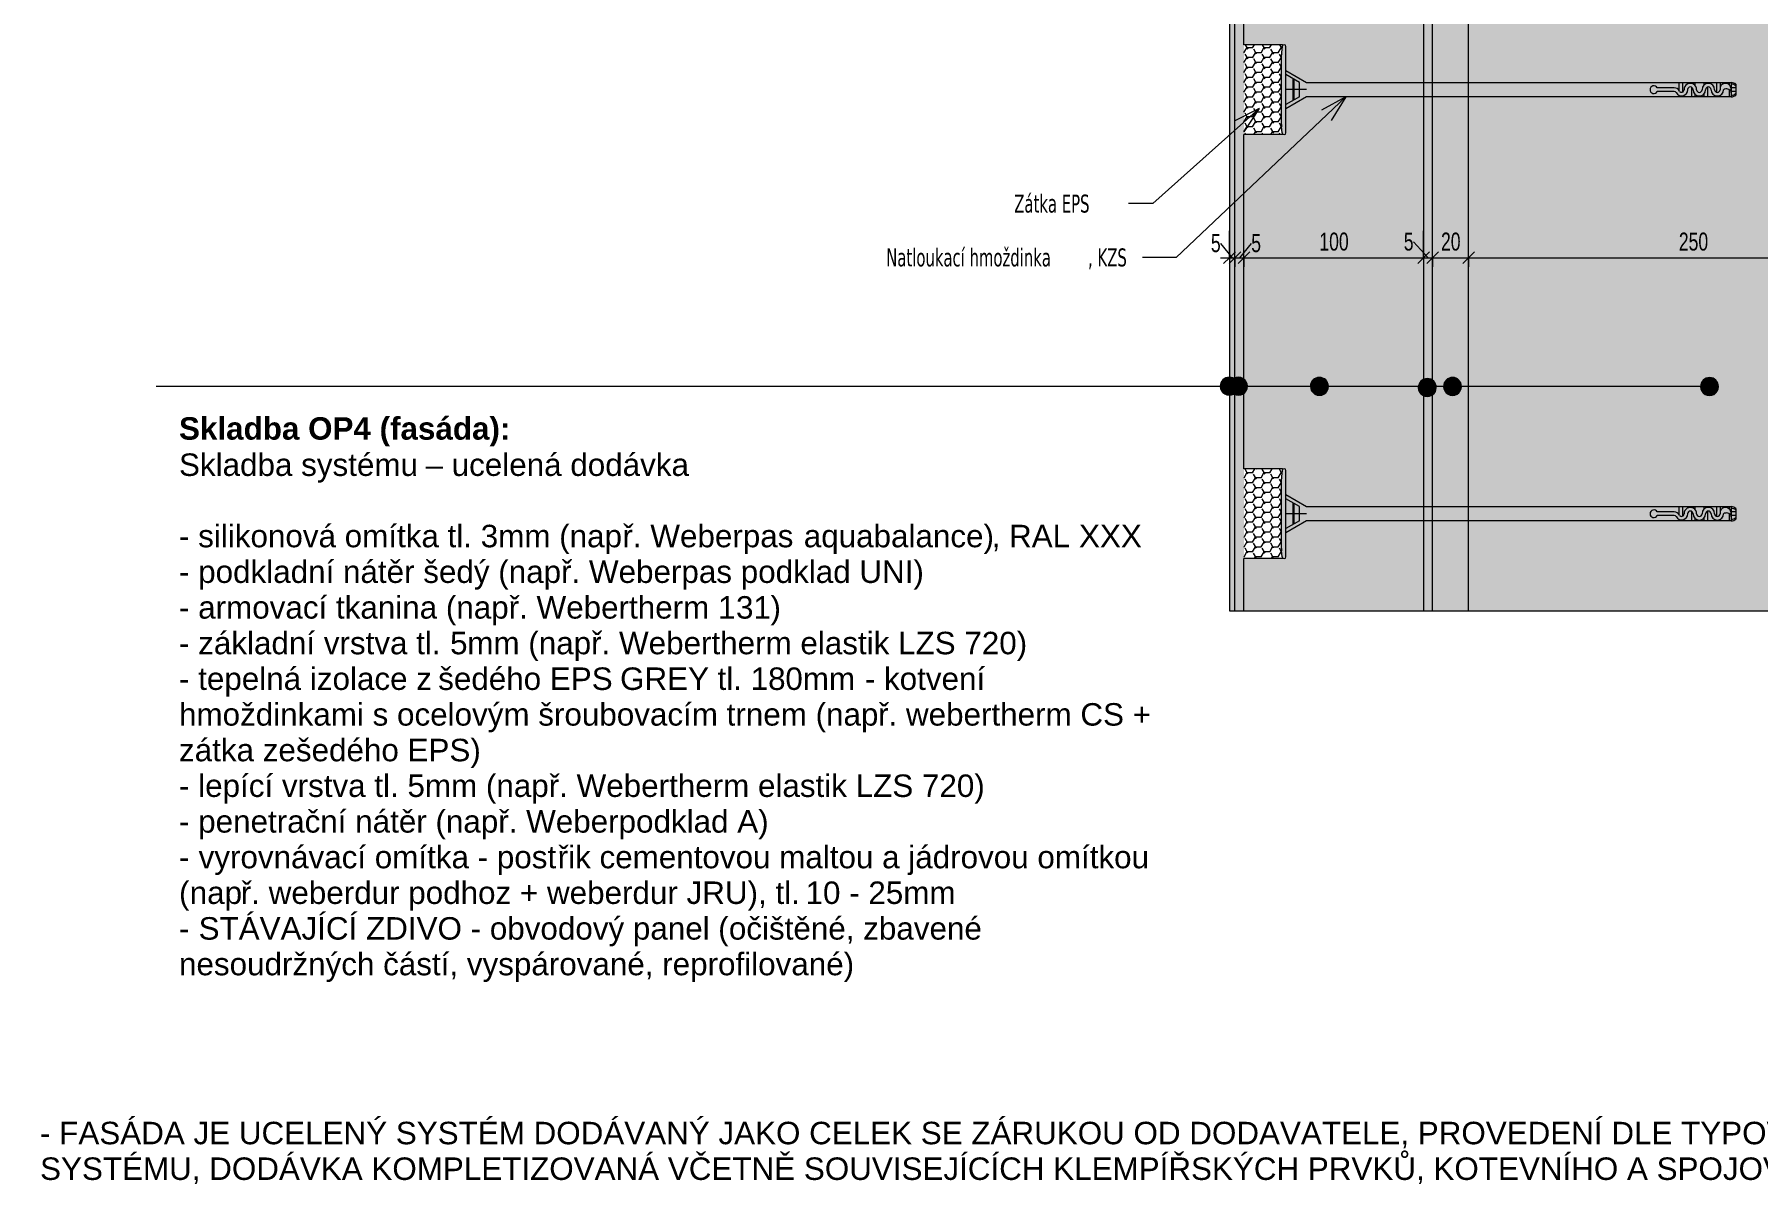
# Model space of a CAD drawing. Header units: millimetres. Extents: x 3755 to 11066, y 2401 to 4339.
# Drawn here: x 3755 to 4714, y 2518 to 3159 of the extents above; entities that cross this region are included whole.
import ezdxf

# ---------------------------------------------------------------- set-up
doc = ezdxf.new("R2010")
doc.units = ezdxf.units.MM
for name, color, linetype, lineweight in [('A-ANNO-DIMS', 211, 'Continuous', 9), ('A-ANNO-DIMS-5', 211, 'Continuous', 9), ('A-DETL', 90, 'Continuous', 18), ('A-DETL-GENF', 92, 'Continuous', 18), ('A-DETL-THIN', 151, 'Continuous', 18), ('G-ANNO-TEXT', 231, 'Continuous', 9)]:
    doc.layers.add(name, color=color, linetype=linetype, lineweight=lineweight)
doc.styles.add('Arial', font='arial.ttf', dxfattribs={"width": 0.7, "height": 10})
doc.styles.add('Arial_1', font='arial.ttf', dxfattribs={"height": 12.5})
doc.styles.add('Arial_B', font='arialbd.ttf', dxfattribs={"height": 12.5})
doc.styles.add('Tahoma', font='tahoma.ttf', dxfattribs={"width": 0.7, "height": 10})
doc.styles.add('Tahoma_B', font='tahomabd.ttf', dxfattribs={"width": 0.7, "height": 10})
doc.dimstyles.new('Vnitřní_-_průhledné', dxfattribs={"dimscale": 304.8, "dimtxt": 10.202594, "dimasz": 0.021325, "dimexe": 0.016404, "dimexo": 0.0625, "dimgap": 0.003281, "dimtad": 1, "dimdec": 0, "dimrnd": 5, "dimzin": 0, "dimdsep": 46, "dimtxsty": 'Arial', "dimblk1": 'OBLIQUE', "dimblk2": 'OBLIQUE', "dimsah": 1, "dimcen": 0.09, "dimdle": 0.016404, "dimazin": 0, "dimtfac": 1, "dimtdec": 4, "dimtix": 1, "dimtmove": 1, "dimatfit": 3, "dimfxl": 0.049213, "dimfxlon": 1, "dimtvp": 1, "dimtolj": 1, "dimtzin": 0, "dimarcsym": 2})
doc.dimstyles.new('Vnitřní_-_průhledné_1', dxfattribs={"dimscale": 304.8, "dimtxt": 10.202594, "dimasz": 0.021325, "dimexe": 0.016404, "dimexo": 0.0625, "dimgap": 0.003281, "dimtad": 1, "dimdec": 0, "dimrnd": 5, "dimzin": 0, "dimdsep": 46, "dimtxsty": 'Arial', "dimblk1": 'OBLIQUE', "dimblk2": 'OBLIQUE', "dimsah": 1, "dimcen": 0.09, "dimdle": 0.016404, "dimazin": 0, "dimtfac": 1, "dimtdec": 4, "dimtix": 1, "dimtmove": 0, "dimatfit": 3, "dimfxl": 0.049213, "dimfxlon": 1, "dimtvp": 1, "dimtolj": 1, "dimtzin": 0, "dimarcsym": 2})
pattern_1 = [(0, (0, 0), (5, 5), [0.5, -4.5]), (0, (2.5, 2.5), (5, 5), [0.5, -4.5])]
pattern_2 = [(0, (0, 0), (4.763, 2.75), [3.175, -6.35]), (120, (0, 0), (-4.7630699, 2.749879), [3.175, -6.35]), (60, (0, 0), (-0.0005699, 5.499013), [0, -6.35, 3.175, 0])]

# ---------------------------------------------------------------- blocks, each defined once
blk = doc.blocks.new('DIMBLOCK1-Okno _ Ostění _ Rozčiřovací')
at = {"layer": 'A-ANNO-DIMS-5'}
for p, q in [((4419.96, 3034.53), (4419.96, 3049.53)), ((4422.96, 3034.53), (4422.96, 3049.53)), ((4414.94, 3042.49), (4421.46, 3034.53)), ((4414.94, 3042.49), (4414.94, 3042.49)), ((4414.96, 3034.53), (4422.96, 3034.53)), ((4419.96, 3034.53), (4419.96, 3029.53)), ((4422.96, 3034.53), (4422.96, 3029.53))]:
    blk.add_line(p, q, dxfattribs=at)
at = {"layer": 'A-ANNO-DIMS-5', "lineweight": 18}
for p, q in [((4419.96, 3034.53), (4416.71, 3031.28)), ((4422.96, 3034.53), (4419.71, 3031.28)), ((4419.96, 3034.53), (4423.21, 3037.78)), ((4422.96, 3034.53), (4426.21, 3037.78))]:
    blk.add_line(p, q, dxfattribs=at)
at = {"layer": 'A-ANNO-DIMS-5', "color": 0, "insert": (4409.61, 3047.63), "char_height": 10, "width": 6.4041, "attachment_point": 1, "line_spacing_factor": 0.941778, "style": 'Arial'}
blk.add_mtext('\\fArial|b0|i0|c238|p34|;\\W.7;5', dxfattribs=at)
blk = doc.blocks.new('_Oblique')
at = {"color": 0, "linetype": 'ByBlock', "lineweight": -2}
blk.add_line((-0.5, -0.5), (0.5, 0.5), dxfattribs=at)
blk = doc.blocks.new('DIMBLOCK2-Okno _ Ostění _ Rozčiřovací')
at = {"layer": 'A-ANNO-DIMS-5'}
for p, q in [((4422.96, 3034.53), (4422.96, 3049.53)), ((4427.96, 3034.53), (4427.96, 3049.53)), ((4432.05, 3042.49), (4425.46, 3034.53)), ((4432.05, 3042.49), (4432.05, 3042.49)), ((4422.96, 3034.53), (4427.96, 3034.53)), ((4422.96, 3034.53), (4422.96, 3029.53)), ((4427.96, 3034.53), (4427.96, 3029.53))]:
    blk.add_line(p, q, dxfattribs=at)
at = {"layer": 'A-ANNO-DIMS-5', "lineweight": 18}
for p, q in [((4422.96, 3034.53), (4419.71, 3031.28)), ((4422.96, 3034.53), (4426.21, 3037.78)), ((4427.96, 3034.53), (4424.71, 3031.28)), ((4427.96, 3034.53), (4431.21, 3037.78))]:
    blk.add_line(p, q, dxfattribs=at)
at = {"layer": 'A-ANNO-DIMS-5', "color": 0, "insert": (4432.05, 3047.63), "char_height": 10, "width": 6.4041, "attachment_point": 1, "line_spacing_factor": 0.941778, "style": 'Arial'}
blk.add_mtext('\\fArial|b0|i0|c238|p34|;\\W.7;5', dxfattribs=at)
blk = doc.blocks.new('DIMBLOCK3-Okno _ Ostění _ Rozčiřovací')
at = {"layer": 'A-ANNO-DIMS-5'}
for p, q in [((4427.96, 3034.53), (4427.96, 3049.53)), ((4527.96, 3034.53), (4527.96, 3049.53)), ((4427.96, 3034.53), (4527.96, 3034.53)), ((4427.96, 3034.53), (4427.96, 3029.53)), ((4527.96, 3034.53), (4527.96, 3029.53))]:
    blk.add_line(p, q, dxfattribs=at)
at = {"layer": 'A-ANNO-DIMS-5', "lineweight": 18}
for p, q in [((4427.96, 3034.53), (4424.71, 3031.28)), ((4427.96, 3034.53), (4431.21, 3037.78)), ((4527.96, 3034.53), (4524.71, 3031.28)), ((4527.96, 3034.53), (4531.21, 3037.78))]:
    blk.add_line(p, q, dxfattribs=at)
at = {"layer": 'A-ANNO-DIMS-5', "color": 0, "insert": (4469.95, 3048.51), "char_height": 10, "width": 19.2123, "attachment_point": 1, "line_spacing_factor": 0.941778, "style": 'Arial'}
blk.add_mtext('100', dxfattribs=at)
blk = doc.blocks.new('DIMBLOCK4-Okno _ Ostění _ Rozčiřovací')
at = {"layer": 'A-ANNO-DIMS-5'}
for p, q in [((4527.96, 3034.53), (4527.96, 3049.53)), ((4532.96, 3034.53), (4532.96, 3049.53)), ((4522.26, 3043.37), (4530.46, 3034.53)), ((4522.26, 3043.37), (4522.26, 3043.37)), ((4527.96, 3034.53), (4532.96, 3034.53)), ((4527.96, 3034.53), (4527.96, 3029.53)), ((4532.96, 3034.53), (4532.96, 3029.53))]:
    blk.add_line(p, q, dxfattribs=at)
at = {"layer": 'A-ANNO-DIMS-5', "lineweight": 18}
for p, q in [((4527.96, 3034.53), (4524.71, 3031.28)), ((4527.96, 3034.53), (4531.21, 3037.78)), ((4532.96, 3034.53), (4529.71, 3031.28)), ((4532.96, 3034.53), (4536.21, 3037.78))]:
    blk.add_line(p, q, dxfattribs=at)
at = {"layer": 'A-ANNO-DIMS-5', "color": 0, "insert": (4516.93, 3048.51), "char_height": 10, "width": 6.4041, "attachment_point": 1, "line_spacing_factor": 0.941778, "style": 'Arial'}
blk.add_mtext('\\fArial|b0|i0|c238|p34|;\\W.7;5', dxfattribs=at)
blk = doc.blocks.new('DIMBLOCK5-Okno _ Ostění _ Rozčiřovací')
at = {"layer": 'A-ANNO-DIMS-5'}
for p, q in [((4532.96, 3034.53), (4532.96, 3049.53)), ((4552.96, 3034.53), (4552.96, 3049.53)), ((4532.96, 3034.53), (4552.96, 3034.53)), ((4532.96, 3034.53), (4532.96, 3029.53)), ((4552.96, 3034.53), (4552.96, 3029.53))]:
    blk.add_line(p, q, dxfattribs=at)
at = {"layer": 'A-ANNO-DIMS-5', "lineweight": 18}
for p, q in [((4532.96, 3034.53), (4529.71, 3031.28)), ((4532.96, 3034.53), (4536.21, 3037.78)), ((4552.96, 3034.53), (4549.71, 3031.28)), ((4552.96, 3034.53), (4556.21, 3037.78))]:
    blk.add_line(p, q, dxfattribs=at)
at = {"layer": 'A-ANNO-DIMS-5', "color": 0, "insert": (4537.62, 3048.51), "char_height": 10, "width": 12.8082, "attachment_point": 1, "line_spacing_factor": 0.941778, "style": 'Arial'}
blk.add_mtext('20', dxfattribs=at)
blk = doc.blocks.new('DIMBLOCK6-Okno _ Ostění _ Rozčiřovací')
at = {"layer": 'A-ANNO-DIMS-5'}
for p, q in [((4552.96, 3034.53), (4552.96, 3049.53)), ((4802.96, 3034.53), (4802.96, 3049.53)), ((4552.96, 3034.53), (4807.96, 3034.53)), ((4552.96, 3034.53), (4552.96, 3029.53)), ((4802.96, 3034.53), (4802.96, 3029.53))]:
    blk.add_line(p, q, dxfattribs=at)
at = {"layer": 'A-ANNO-DIMS-5', "lineweight": 18}
for p, q in [((4552.96, 3034.53), (4549.71, 3031.28)), ((4552.96, 3034.53), (4556.21, 3037.78)), ((4802.96, 3034.53), (4799.71, 3031.28)), ((4802.96, 3034.53), (4806.21, 3037.78))]:
    blk.add_line(p, q, dxfattribs=at)
at = {"layer": 'A-ANNO-DIMS-5', "color": 0, "insert": (4669.95, 3048.51), "char_height": 10, "width": 19.2123, "attachment_point": 1, "line_spacing_factor": 0.941778, "style": 'Arial'}
blk.add_mtext('250', dxfattribs=at)

msp = doc.modelspace()

# ---------------------------------------------------------------- hatches: boundary and pattern name
at = {"layer": 'A-DETL-GENF'}
h = msp.add_hatch(dxfattribs=at)
h.set_pattern_fill('FP_1', style=0, pattern_type=2)
h.set_pattern_definition([(45, (0, 0), (-8.838835, 8.838835), []), (45, (3.75, 0), (-8.838835, 8.838835), []), (45, (10.7, 0), (-8.838835, 8.838835), [5, -2.5, 0.5, -2.5])])
h.paths.add_polyline_path([(4802.96, 2838.11), (4802.96, 3651.31), (4552.96, 3651.31), (4552.96, 2838.11), (4688.31, 2838.11)])
h.paths.add_polyline_path([(4687.02, 2957.82), (4685.72, 2957.99), (4684.52, 2958.49), (4683.48, 2959.29), (4682.69, 2960.32), (4682.19, 2961.53), (4682.02, 2962.82), (4682.19, 2964.12), (4682.69, 2965.32), (4683.49, 2966.36), (4684.52, 2967.15), (4685.73, 2967.65), (4687.02, 2967.82), (4688.32, 2967.65), (4689.52, 2967.15), (4690.56, 2966.35), (4691.35, 2965.32), (4691.85, 2964.11), (4692.02, 2962.82), (4691.85, 2961.52), (4691.35, 2960.32), (4690.55, 2959.28), (4689.52, 2958.49), (4688.31, 2957.99)])
h = msp.add_hatch(dxfattribs=at)
h.set_pattern_fill('FP_3', color=1, style=0, pattern_type=2)
h.set_pattern_definition([(0, (0, 0), (4.763, 2.75), [3.175, -6.35]), (120, (0, 0), (-4.7630699, 2.749879), [3.175, -6.35]), (60, (0, 0), (-6.99e-05, 5.499879), [0, -6.35, 3.175, 0])])
h.paths.add_polyline_path([(4527.96, 2838.11), (4527.96, 2957.79), (4527.5, 2957.97), (4526.47, 2958.77), (4525.68, 2959.8), (4525.18, 2961.01), (4525.01, 2962.31), (4525.18, 2963.6), (4525.68, 2964.8), (4526.47, 2965.84), (4527.51, 2966.63), (4527.96, 2966.82), (4527.96, 3449.31), (4522.04, 3449.31), (4522.04, 3451.31), (4427.96, 3451.31), (4427.96, 3153.04), (4448.83, 3153.04), (4448.83, 3103.04), (4427.96, 3103.04), (4427.96, 2966.97), (4428.5, 2966.56), (4429.29, 2965.52), (4429.79, 2964.32), (4429.96, 2963.02), (4429.79, 2961.73), (4429.29, 2960.52), (4428.49, 2959.49), (4427.96, 2959.08), (4427.96, 2917.11), (4448.83, 2917.11), (4448.83, 2867.11), (4427.96, 2867.11), (4427.96, 2838.11), (4448.83, 2838.11)])
h.paths.add_polyline_path([(4469.96, 2957.97), (4468.66, 2958.14), (4467.46, 2958.64), (4466.42, 2959.43), (4465.63, 2960.47), (4465.13, 2961.68), (4464.96, 2962.97), (4465.13, 2964.27), (4465.63, 2965.47), (4466.43, 2966.51), (4467.46, 2967.3), (4468.67, 2967.8), (4469.96, 2967.97), (4471.26, 2967.8), (4472.46, 2967.3), (4473.5, 2966.5), (4474.29, 2965.47), (4474.79, 2964.26), (4474.96, 2962.97), (4474.79, 2961.67), (4474.29, 2960.47), (4473.49, 2959.43), (4472.46, 2958.64), (4471.25, 2958.14)])
h = msp.add_hatch(dxfattribs=at)
h.set_pattern_fill('FP_2', color=1, style=0, pattern_type=2)
h.set_pattern_definition(pattern_1)
h.paths.add_polyline_path([(4421.42, 2838.11), (4422.96, 2838.11), (4422.96, 2958.49), (4422.33, 2958.7), (4421.1, 2958.2), (4419.96, 2958.03), (4419.96, 2838.11), (4421.12, 2838.11)])
h.paths.add_polyline_path([(4422.4, 2967.31), (4422.46, 2967.36), (4422.96, 2967.56), (4422.96, 3444.31), (4419.96, 3444.31), (4419.96, 2968.01), (4421.13, 2967.86), (4422.38, 2967.32)])
h = msp.add_hatch(dxfattribs=at)
h.set_pattern_fill('FP_2', color=1, style=0, pattern_type=2)
h.set_pattern_definition(pattern_1)
h.paths.add_polyline_path([(4422.96, 2838.11), (4427.96, 2838.11), (4427.96, 2959.08), (4427.46, 2958.7), (4426.25, 2958.2), (4424.96, 2958.03), (4423.66, 2958.2), (4422.96, 2958.49), (4422.96, 2867.11)])
h.paths.add_polyline_path([(4427.96, 2966.97), (4427.96, 3444.79), (4422.96, 3444.79), (4422.96, 2967.56), (4423.69, 2967.86), (4424.96, 2968.03), (4426.26, 2967.86), (4427.46, 2967.36)])
h = msp.add_hatch(dxfattribs=at)
h.set_pattern_fill('FP_2', color=1, style=0, pattern_type=2)
h.set_pattern_definition(pattern_1)
h.paths.add_polyline_path([(4527.96, 2838.11), (4532.96, 2838.11), (4532.96, 2958.32), (4532.5, 2957.97), (4531.3, 2957.47), (4530, 2957.3), (4528.71, 2957.47), (4527.96, 2957.79), (4527.96, 2900.4)])
h.paths.add_polyline_path([(4532.96, 2966.29), (4532.96, 3449.31), (4527.96, 3449.31), (4527.96, 2966.82), (4528.72, 2967.13), (4530.01, 2967.3), (4531.3, 2967.13), (4532.51, 2966.63)])
h = msp.add_hatch(dxfattribs=at)
h.set_pattern_fill('FP_2', color=1, style=0, pattern_type=2)
h.set_pattern_definition(pattern_1)
h.paths.add_polyline_path([(4532.96, 2838.11), (4552.96, 2838.11), (4552.96, 3428.81), (4550.96, 3428.81), (4550.96, 3449.31), (4532.96, 3449.31), (4532.96, 2966.29), (4533.55, 2965.84), (4534.34, 2964.8), (4534.84, 2963.59), (4535.01, 2962.3), (4534.84, 2961.01), (4534.34, 2959.8), (4533.54, 2958.76), (4532.96, 2958.32), (4532.96, 2900.4)])
h.paths.add_polyline_path([(4544.04, 2957.91), (4542.75, 2958.08), (4541.54, 2958.58), (4540.51, 2959.38), (4539.71, 2960.41), (4539.21, 2961.62), (4539.04, 2962.91), (4539.21, 2964.21), (4539.71, 2965.41), (4540.51, 2966.45), (4541.55, 2967.24), (4542.75, 2967.74), (4544.05, 2967.91), (4545.34, 2967.74), (4546.55, 2967.24), (4547.58, 2966.44), (4548.38, 2965.41), (4548.87, 2964.2), (4549.04, 2962.91), (4548.87, 2961.61), (4548.37, 2960.41), (4547.58, 2959.37), (4546.54, 2958.58), (4545.33, 2958.08)])
h = msp.add_hatch(dxfattribs=at)
h.set_pattern_fill('FP_4', color=1, style=0, pattern_type=2)
h.set_pattern_definition(pattern_2)
h.paths.add_polyline_path([(4427.96, 3153.04), (4427.96, 3103.04), (4448.83, 3103.04), (4448.83, 3153.04)])
for points in [[(4419.83, 2958.03), (4421.12, 2958.2), (4422.33, 2958.7), (4423.36, 2959.49), (4424.16, 2960.53), (4424.66, 2961.73), (4424.83, 2963.03), (4424.66, 2964.32), (4424.16, 2965.53), (4423.37, 2966.56), (4422.33, 2967.36), (4421.13, 2967.86), (4419.83, 2968.03), (4418.54, 2967.86), (4417.33, 2967.36), (4416.3, 2966.57), (4415.5, 2965.53), (4415, 2964.33), (4414.83, 2963.03), (4415, 2961.74), (4415.5, 2960.53), (4416.29, 2959.5), (4417.33, 2958.7), (4418.53, 2958.2)], [(4424.96, 2958.03), (4426.25, 2958.2), (4427.46, 2958.7), (4428.49, 2959.49), (4429.29, 2960.52), (4429.79, 2961.73), (4429.96, 2963.02), (4429.79, 2964.32), (4429.29, 2965.52), (4428.5, 2966.56), (4427.46, 2967.36), (4426.22, 2967.86), (4424.96, 2968.03), (4423.67, 2967.86), (4422.4, 2967.31), (4423.37, 2966.56), (4424.16, 2965.53), (4424.66, 2964.32), (4424.83, 2963.03), (4424.66, 2961.73), (4424.16, 2960.53), (4423.36, 2959.49), (4422.41, 2958.73), (4422.46, 2958.7), (4423.66, 2958.2), (4424.66, 2958.07)], [(4469.96, 2957.97), (4471.25, 2958.14), (4472.46, 2958.64), (4473.49, 2959.43), (4474.29, 2960.47), (4474.79, 2961.67), (4474.96, 2962.97), (4474.79, 2964.26), (4474.29, 2965.47), (4473.5, 2966.5), (4472.46, 2967.3), (4471.26, 2967.8), (4469.96, 2967.97), (4468.67, 2967.8), (4467.46, 2967.3), (4466.43, 2966.51), (4465.63, 2965.47), (4465.13, 2964.27), (4464.96, 2962.97), (4465.13, 2961.68), (4465.63, 2960.47), (4466.42, 2959.43), (4467.46, 2958.64), (4468.66, 2958.14)], [(4530, 2957.3), (4531.3, 2957.47), (4532.5, 2957.97), (4533.54, 2958.76), (4534.34, 2959.8), (4534.84, 2961.01), (4535.01, 2962.3), (4534.84, 2963.59), (4534.34, 2964.8), (4533.55, 2965.84), (4532.51, 2966.63), (4531.3, 2967.13), (4530.01, 2967.3), (4528.72, 2967.13), (4527.51, 2966.63), (4526.47, 2965.84), (4525.68, 2964.8), (4525.18, 2963.6), (4525.01, 2962.31), (4525.18, 2961.01), (4525.68, 2959.8), (4526.47, 2958.77), (4527.5, 2957.97), (4528.71, 2957.47)], [(4544.04, 2957.91), (4545.33, 2958.08), (4546.54, 2958.58), (4547.58, 2959.37), (4548.37, 2960.41), (4548.87, 2961.61), (4549.04, 2962.91), (4548.87, 2964.2), (4548.38, 2965.41), (4547.58, 2966.44), (4546.55, 2967.24), (4545.34, 2967.74), (4544.05, 2967.91), (4542.75, 2967.74), (4541.55, 2967.24), (4540.51, 2966.45), (4539.71, 2965.41), (4539.21, 2964.21), (4539.04, 2962.91), (4539.21, 2961.62), (4539.71, 2960.41), (4540.51, 2959.38), (4541.54, 2958.58), (4542.75, 2958.08)], [(4687.02, 2957.82), (4688.31, 2957.99), (4689.52, 2958.49), (4690.55, 2959.28), (4691.35, 2960.32), (4691.85, 2961.52), (4692.02, 2962.82), (4691.85, 2964.11), (4691.35, 2965.32), (4690.56, 2966.35), (4689.52, 2967.15), (4688.32, 2967.65), (4687.02, 2967.82), (4685.73, 2967.65), (4684.52, 2967.15), (4683.49, 2966.36), (4682.69, 2965.32), (4682.19, 2964.12), (4682.02, 2962.82), (4682.19, 2961.53), (4682.69, 2960.32), (4683.48, 2959.29), (4684.52, 2958.49), (4685.72, 2957.99)]]:
    msp.add_hatch(color=7, dxfattribs=at).paths.add_polyline_path(points)
h = msp.add_hatch(dxfattribs=at)
h.set_pattern_fill('FP_4', color=1, style=0, pattern_type=2)
h.set_pattern_definition(pattern_2)
h.paths.add_polyline_path([(4448.83, 2867.11), (4448.83, 2917.11), (4427.96, 2917.11), (4427.96, 2867.11), (4430.75, 2867.11)])

# ---------------------------------------------------------------- linework, layer by layer
at = {"layer": 'A-DETL'}
for p, q in [((4419.96, 3444.31), (4419.96, 2968.01)), ((4422.96, 2967.56), (4422.96, 3444.31)), ((4427.96, 3153.04), (4427.96, 3444.79)), ((4527.96, 3449.31), (4527.96, 2966.82)), ((4532.96, 2966.29), (4532.96, 3449.31)), ((4552.96, 2838.11), (4552.96, 3428.81)), ((4449.46, 3153.04), (4427.96, 3153.04)), ((4448.83, 3108.66), (4448.83, 3147.42)), ((4449.33, 3152.04), (4448.91, 3148.66)), ((4451.33, 3104.04), (4451.33, 3152.04)), ((4451.33, 3138.68), (4462.83, 3132.04)), ((4458.83, 3132.04), (4451.33, 3136.37)), ((4462.83, 3128.04), (4451.33, 3128.04)), ((4455.21, 3134.13), (4455.21, 3121.95)), ((4455.71, 3133.85), (4455.71, 3122.24)), ((4458.83, 3124.04), (4458.83, 3132.04)), ((4462.83, 3132.04), (4699.15, 3132.04)), ((4667.29, 3129.01), (4657.91, 3129.01)), ((4667.44, 3127.01), (4657.91, 3127.01)), ((4669.91, 3132.04), (4669.91, 3127.85)), ((4671.91, 3132.04), (4671.91, 3126.61)), ((4676.91, 3129.41), (4676.91, 3124.01)), ((4678.91, 3132.04), (4678.91, 3130.41)), ((4678.91, 3125.51), (4678.91, 3124.01)), ((4683.91, 3132.04), (4683.91, 3130.51)), ((4683.91, 3125.61), (4683.91, 3124.01)), ((4685.91, 3129.44), (4685.91, 3124.01)), ((4690.91, 3132.04), (4690.91, 3126.58)), ((4692.91, 3132.04), (4692.91, 3129.24)), ((4697.91, 3132.04), (4697.91, 3130.76)), ((4697.91, 3128.09), (4697.91, 3124.01)), ((4701.65, 3129.01), (4698.87, 3129.01)), ((4699.15, 3132.04), (4699.15, 3124.01)), ((4699.15, 3126.25), (4699.15, 3129.69)), ((4699.15, 3129.69), (4699.15, 3126.25)), ((4701.65, 3127.01), (4699.15, 3127.01)), ((4701.65, 3131.01), (4701.65, 3125.01)), ((4458.83, 3124.04), (4451.33, 3119.71)), ((4462.83, 3124.01), (4451.33, 3117.4)), ((4699.15, 3124.01), (4462.83, 3124.01)), ((4669.91, 3124.93), (4669.91, 3124.01)), ((4692.91, 3124.87), (4692.91, 3124.01)), ((4449.33, 3104.04), (4448.91, 3107.42)), ((4427.96, 2966.97), (4427.96, 3103.04)), ((4449.46, 3103.04), (4427.96, 3103.04)), ((4419.96, 2958.05), (4419.96, 2838.11)), ((4422.96, 2838.11), (4422.96, 2958.49)), ((4427.96, 2917.11), (4427.96, 2959.08)), ((4527.96, 2957.79), (4527.96, 2838.11)), ((4532.96, 2838.11), (4532.96, 2958.32)), ((4449.46, 2917.11), (4427.96, 2917.11)), ((4449.33, 2916.11), (4448.91, 2912.72)), ((4451.33, 2868.11), (4451.33, 2916.11)), ((4448.83, 2872.73), (4448.83, 2911.48)), ((4451.33, 2902.75), (4462.83, 2896.11)), ((4458.83, 2896.11), (4451.33, 2900.44)), ((4455.21, 2898.2), (4455.21, 2886.01)), ((4455.71, 2897.91), (4455.71, 2886.3)), ((4458.83, 2888.11), (4458.83, 2896.11)), ((4462.83, 2896.11), (4699.15, 2896.11)), ((4669.91, 2896.11), (4669.91, 2891.92)), ((4671.91, 2896.11), (4671.91, 2890.67)), ((4678.91, 2896.11), (4678.91, 2894.47)), ((4683.91, 2896.11), (4683.91, 2894.57)), ((4690.91, 2896.11), (4690.91, 2890.64)), ((4692.91, 2896.11), (4692.91, 2893.31)), ((4697.91, 2896.11), (4697.91, 2894.82)), ((4699.15, 2896.11), (4699.15, 2888.07)), ((4462.83, 2892.11), (4451.33, 2892.11)), ((4458.83, 2888.11), (4451.33, 2883.78)), ((4462.83, 2888.07), (4451.33, 2881.47)), ((4699.15, 2888.07), (4462.83, 2888.07)), ((4667.29, 2893.07), (4657.91, 2893.07)), ((4667.44, 2891.08), (4657.91, 2891.08)), ((4669.91, 2889), (4669.91, 2888.07)), ((4676.91, 2893.47), (4676.91, 2888.07)), ((4678.91, 2889.58), (4678.91, 2888.07)), ((4683.91, 2889.68), (4683.91, 2888.07)), ((4685.91, 2893.51), (4685.91, 2888.07)), ((4692.91, 2888.94), (4692.91, 2888.07)), ((4697.91, 2892.15), (4697.91, 2888.07)), ((4701.65, 2893.07), (4698.87, 2893.07)), ((4699.15, 2890.31), (4699.15, 2893.75)), ((4699.15, 2893.75), (4699.15, 2890.31)), ((4701.65, 2891.07), (4699.15, 2891.07)), ((4701.65, 2895.07), (4701.65, 2889.07)), ((4427.96, 2838.11), (4427.96, 2867.11)), ((4449.46, 2867.11), (4427.96, 2867.11)), ((4449.33, 2868.11), (4448.91, 2871.49)), ((4419.96, 2838.11), (4422.96, 2838.11)), ((4422.96, 2838.11), (4427.96, 2838.11)), ((4427.96, 2838.11), (4527.96, 2838.11)), ((4527.96, 2838.11), (4532.96, 2838.11)), ((4532.96, 2838.11), (4552.96, 2838.11))]:
    msp.add_line(p, q, dxfattribs=at)
for centre, radius, start, end in [((4458.83, 3147.42), 10, 172.87498, 180), ((4450.33, 3152.04), 1, 0, 180), ((4656.04, 3128.01), 2.12, 28.08312, 331.91688), ((4667.52, 3125.98), 3.03, 25.14722, 94.46745), ((4667.52, 3125.98), 1.03, 25.14722, 94.46745), ((4671.49, 3127.92), 3.38, 206.35902, 1.74611), ((4671.49, 3127.92), 1.38, 208.14932, 2.71411), ((4676.36, 3128.01), 3.5, 0, 180.36755), ((4676.36, 3128.01), 3.5, 0, 180.36755), ((4676.36, 3128.01), 3.5, 0, 180.36755), ((4676.36, 3128.01), 1.5, 0, 179.44114), ((4681.36, 3128.01), 3.5, 180, 0), ((4681.36, 3128.01), 1.5, 180, 0), ((4686.36, 3128.01), 3.5, 0, 180), ((4686.36, 3128.01), 1.5, 0, 180), ((4691.36, 3128.01), 3.5, 180, 0), ((4691.36, 3128.01), 1.5, 180, 0), ((4695.87, 3128.51), 3.04, 9.50186, 189.41044), ((4696.45, 3125.42), 3.04, 27.80146, 121.50954), ((4698.73, 3127.35), 4.68, 51.49117, 84.90523), ((4699.5, 3128.27), 2.76, 39.04474, 97.35287), ((4699.5, 3127.75), 2.76, 262.64713, 320.95526), ((4698.73, 3128.67), 4.68, 275.09494, 308.50883), ((4458.83, 3108.66), 10, 180, 187.12502), ((4450.33, 3104.04), 1, 180, 0), ((4450.33, 2916.11), 1, 0, 180), ((4458.83, 2911.48), 10, 172.87498, 180), ((4676.36, 2892.07), 3.5, 0, 180.36755), ((4676.36, 2892.07), 3.5, 0, 180.36755), ((4676.36, 2892.07), 3.5, 0, 180.36755), ((4686.36, 2892.07), 3.5, 0, 180), ((4695.87, 2892.57), 3.04, 9.50186, 189.41044), ((4698.73, 2891.41), 4.68, 51.49117, 84.90523), ((4656.04, 2892.07), 2.12, 28.08312, 331.91688), ((4667.52, 2890.05), 3.03, 25.14722, 94.46745), ((4667.52, 2890.05), 1.03, 25.14722, 94.46745), ((4671.49, 2891.99), 3.38, 206.35902, 1.74611), ((4671.49, 2891.99), 1.38, 208.14932, 2.71411), ((4676.36, 2892.07), 1.5, 0, 179.44114), ((4681.36, 2892.07), 3.5, 180, 0), ((4681.36, 2892.07), 1.5, 180, 0), ((4686.36, 2892.07), 1.5, 0, 180), ((4691.36, 2892.07), 3.5, 180, 0), ((4691.36, 2892.07), 1.5, 180, 0), ((4696.45, 2889.48), 3.04, 27.80146, 121.50954), ((4699.5, 2892.33), 2.76, 39.04474, 97.35287), ((4699.5, 2891.82), 2.76, 262.64713, 320.95526), ((4698.73, 2892.74), 4.68, 275.09494, 308.50883), ((4458.83, 2872.73), 10, 180, 187.12502), ((4450.33, 2868.11), 1, 180, 0)]:
    msp.add_arc(centre, radius, start, end, dxfattribs=at)
at = {"layer": 'A-DETL-THIN'}
for p, q in [((4414.86, 2962.82), (3822.8, 2962.82)), ((4464.98, 2962.82), (4429.93, 2962.82)), ((4525.08, 2962.82), (4474.94, 2962.82)), ((4539.06, 2962.82), (4534.94, 2962.82)), ((4687.8, 2962.82), (4549.03, 2962.82)), ((4552.96, 2838.11), (4802.96, 2838.11))]:
    msp.add_line(p, q, dxfattribs=at)
for centre, start, end in [((4419.83, 2963.03), 359.96642, 179.96642), ((4419.83, 2963.03), 179.96642, 359.96642), ((4424.96, 2963.03), 359.96642, 120.89221), ((4424.96, 2963.03), 239.04062, 359.96642), ((4469.96, 2962.97), 359.96642, 179.96642), ((4469.96, 2962.97), 179.96642, 359.96642), ((4530.01, 2962.3), 359.96642, 179.96642), ((4530.01, 2962.3), 179.96642, 359.96642), ((4544.04, 2962.91), 359.96642, 179.96642), ((4544.04, 2962.91), 179.96642, 359.96642), ((4687.02, 2962.82), 359.96642, 179.96642), ((4687.02, 2962.82), 179.96642, 359.96642)]:
    msp.add_arc(centre, 5, start, end, dxfattribs=at)
at = {"layer": 'G-ANNO-TEXT', "color": 10}
for p, q in [((4436.5, 3117.53), (4377.35, 3064.65)), ((4484.74, 3124.03), (4390.24, 3034.68)), ((4436.5, 3117.53), (4422.63, 3110.53)), ((4436.5, 3117.53), (4427.99, 3104.53)), ((4484.74, 3124.03), (4471.08, 3116.65)), ((4484.74, 3124.03), (4476.6, 3110.81)), ((4360.47, 3064.65), (4352.93, 3064.65)), ((4377.35, 3064.65), (4360.47, 3064.65)), ((4373.99, 3034.68), (4366.69, 3034.68)), ((4390.24, 3034.68), (4373.99, 3034.68))]:
    msp.add_line(p, q, dxfattribs=at)

# ---------------------------------------------------------------- texts
at = {"layer": 'G-ANNO-TEXT', "color": 7, "char_height": 12.5, "attachment_point": 1, "bg_fill": 3, "box_fill_scale": 1.25, "bg_fill_color": 256, "bg_fill_true_color": 13158600, "bg_fill_transparency": 0}
for s, insert, width, style in [('Skladba OP4 (fasáda):', (3835.51, 2945.79), 222.4683, 'Arial_B'), ('- silikonová omítka tl. 3mm (nap', (3835.51, 2885.93), 299.0294, 'Arial_1'), ('- FASÁDA JE UCELENÝ SYSTÉM DODÁVANÝ JAKO CELEK SE ZÁRUKOU OD DODAVATELE, PROVEDENÍ DLE TYPOVÝCH ŘEŠENÍ VYBRANÉHO ', (3758.21, 2553.8), 1449.8518, 'Arial_1')]:
    msp.add_mtext(s, dxfattribs=dict(at, insert=insert, width=width, style=style))

# ---------------------------------------------------------------- dimensions: what is measured, and where the dimension line sits
at = {"layer": 'A-ANNO-DIMS'}
for base, p1, p2, override, picture, middle in [((4422.96, 3034.53), (4419.96, 3049.53), (4422.96, 3049.53), {"dimpost": '<>', "dimfxl": 3}, 'DIMBLOCK1-Okno _ Ostění _ Rozčiřovací', (4412.81, 3040.96)), ((4427.96, 3034.53), (4422.96, 3049.53), (4427.96, 3049.53), {"dimpost": '<>', "dimfxl": 5}, 'DIMBLOCK2-Okno _ Ostění _ Rozčiřovací', (4435.25, 3040.96)), ((4532.96, 3034.53), (4527.96, 3049.53), (4532.96, 3049.53), {"dimpost": '<>', "dimfxl": 5}, 'DIMBLOCK4-Okno _ Ostění _ Rozčiřovací', (4520.13, 3041.84))]:
    dim = msp.add_linear_dim(base=base, p1=p1, p2=p2, dimstyle='Vnitřní_-_průhledné', override=override, dxfattribs=at)
    dim.commit()
    dim.dimension.update_dxf_attribs({"geometry": picture, "text_midpoint": middle, "dimtype": 160})
for base, p1, p2, override, picture, middle in [((4527.96, 3034.53), (4427.96, 3049.53), (4527.96, 3049.53), {"dimpost": '<>', "dimfxl": 100}, 'DIMBLOCK3-Okno _ Ostění _ Rozčiřovací', (4477.96, 3040.63)), ((4552.96, 3034.53), (4532.96, 3049.53), (4552.96, 3049.53), {"dimpost": '<>', "dimfxl": 20}, 'DIMBLOCK5-Okno _ Ostění _ Rozčiřovací', (4542.96, 3040.63)), ((4802.96, 3034.53), (4552.96, 3049.53), (4802.96, 3049.53), {"dimpost": '<>', "dimfxl": 250}, 'DIMBLOCK6-Okno _ Ostění _ Rozčiřovací', (4677.96, 3040.63))]:
    dim = msp.add_linear_dim(base=base, p1=p1, p2=p2, dimstyle='Vnitřní_-_průhledné_1', override=override, dxfattribs=at)
    dim.commit()
    dim.dimension.update_dxf_attribs({"geometry": picture, "text_midpoint": middle})

# ---------------------------------------------------------------- next in the draw order: texts
at = {"layer": 'G-ANNO-TEXT', "color": 1, "char_height": 10, "attachment_point": 1, "style": 'Tahoma_B', "bg_fill": 3, "box_fill_scale": 1.25, "bg_fill_color": 256, "bg_fill_true_color": 13158600, "bg_fill_transparency": 0}
for s, insert, width in [('Zátka EPS', (4300.2, 3069.65), 60.8882), ('Natloukací hmoždinka', (4228.98, 3039.68), 136.0865)]:
    msp.add_mtext(s, dxfattribs=dict(at, insert=insert, width=width))
at = {"layer": 'G-ANNO-TEXT', "color": 7, "char_height": 12.5, "attachment_point": 1, "style": 'Arial_1', "bg_fill": 3, "box_fill_scale": 1.25, "bg_fill_color": 256, "bg_fill_true_color": 13158600, "bg_fill_transparency": 0}
for s, insert, width in [('Skladba systému ', (3835.51, 2925.62), 166.3502), ('ř. Weberpas ', (4082.23, 2885.93), 122.2573), ('SYSTÉMU, DODÁVKA KOMPLETIZOVANÁ VČETNĚ SOUVISEJÍCÍCH KLEMPÍŘSKÝCH PRVKŮ, KOTEVNÍHO A SPOJOVACÍHO MATERIÁLU', (3758.21, 2533.96), 1367.6789)]:
    msp.add_mtext(s, dxfattribs=dict(at, insert=insert, width=width))

# ---------------------------------------------------------------- next in the draw order: texts
at = {"layer": 'G-ANNO-TEXT', "color": 1, "insert": (4341.27, 3039.68), "char_height": 10, "width": 27.7785, "attachment_point": 1, "style": 'Tahoma', "bg_fill": 3, "box_fill_scale": 1.25, "bg_fill_color": 256, "bg_fill_true_color": 13158600, "bg_fill_transparency": 0}
msp.add_mtext(', KZS', dxfattribs=at)
at = {"layer": 'G-ANNO-TEXT', "color": 7, "char_height": 12.5, "attachment_point": 1, "style": 'Arial_1', "bg_fill": 3, "box_fill_scale": 1.25, "bg_fill_color": 256, "bg_fill_true_color": 13158600, "bg_fill_transparency": 0}
for s, insert, width in [('\\fArial|b0|i0|c238|p34|;–', (3972.76, 2925.62), 11.6245), ('aquabalance)', (4183.1, 2885.93), 126.6666)]:
    msp.add_mtext(s, dxfattribs=dict(at, insert=insert, width=width))

# ---------------------------------------------------------------- next in the draw order: texts
for s, insert, width in [(' ucelená dodávka ', (3982.35, 2925.62), 170.3586), (', RAL ', (4287.61, 2885.93), 58.924)]:
    msp.add_mtext(s, dxfattribs=dict(at, insert=insert, width=width))

# ---------------------------------------------------------------- next in the draw order: texts
at = {"layer": 'G-ANNO-TEXT', "color": 7, "insert": (4336.23, 2885.93), "char_height": 12.5, "width": 42.0886, "attachment_point": 1, "style": 'Arial_1', "bg_fill": 3, "box_fill_scale": 1.25, "bg_fill_color": 256, "bg_fill_true_color": 13158600, "bg_fill_transparency": 0}
msp.add_mtext('XXX', dxfattribs=at)

# ---------------------------------------------------------------- next in the draw order: texts
at = {"layer": 'G-ANNO-TEXT', "color": 7, "insert": (3835.51, 2866.09), "char_height": 12.5, "width": 501.4555, "attachment_point": 1, "style": 'Arial_1', "bg_fill": 3, "box_fill_scale": 1.25, "bg_fill_color": 256, "bg_fill_true_color": 13158600, "bg_fill_transparency": 0}
msp.add_mtext('- podkladní nátěr šedý (např. Weberpas podklad UNI)', dxfattribs=at)

# ---------------------------------------------------------------- next in the draw order: texts
at = {"layer": 'G-ANNO-TEXT', "color": 7, "insert": (3835.51, 2846.24), "char_height": 12.5, "width": 375.5906, "attachment_point": 1, "style": 'Arial_1', "bg_fill": 3, "box_fill_scale": 1.25, "bg_fill_color": 256, "bg_fill_true_color": 13158600, "bg_fill_transparency": 0}
msp.add_mtext('- armovací tkanina (např. Webertherm 1', dxfattribs=at)

# ---------------------------------------------------------------- next in the draw order: texts
at = {"layer": 'G-ANNO-TEXT', "color": 7, "char_height": 12.5, "attachment_point": 1, "style": 'Arial_1', "bg_fill": 3, "box_fill_scale": 1.25, "bg_fill_color": 256, "bg_fill_true_color": 13158600, "bg_fill_transparency": 0}
for s, insert, width in [('31', (4145.4, 2846.24), 23.2489), ('- základní vrstva tl. ', (3835.51, 2826.4), 182.7848)]:
    msp.add_mtext(s, dxfattribs=dict(at, insert=insert, width=width))

# ---------------------------------------------------------------- next in the draw order: texts
for s, insert, width in [('\\fArial|b0|i0|c238|p34|;)', (4164.58, 2846.24), 7.2152), ('\\fArial|b0|i0|c238|p34|;5', (3986.32, 2826.4), 11.6245)]:
    msp.add_mtext(s, dxfattribs=dict(at, insert=insert, width=width))

# ---------------------------------------------------------------- next in the draw order: texts
at = {"layer": 'G-ANNO-TEXT', "color": 7, "insert": (3995.91, 2826.4), "char_height": 12.5, "width": 378.3965, "attachment_point": 1, "style": 'Arial_1', "bg_fill": 3, "box_fill_scale": 1.25, "bg_fill_color": 256, "bg_fill_true_color": 13158600, "bg_fill_transparency": 0}
msp.add_mtext('mm (např. Webertherm elastik LZS 720)', dxfattribs=at)

# ---------------------------------------------------------------- next in the draw order: texts
at = {"layer": 'G-ANNO-TEXT', "color": 7, "insert": (3835.51, 2806.56), "char_height": 12.5, "width": 174.7679, "attachment_point": 1, "style": 'Arial_1', "bg_fill": 3, "box_fill_scale": 1.25, "bg_fill_color": 256, "bg_fill_true_color": 13158600, "bg_fill_transparency": 0}
msp.add_mtext('- tepelná izolace z\xa0', dxfattribs=at)

# ---------------------------------------------------------------- next in the draw order: texts
at = {"layer": 'G-ANNO-TEXT', "color": 7, "insert": (3979.7, 2806.56), "char_height": 12.5, "width": 116.6455, "attachment_point": 1, "style": 'Arial_1', "bg_fill": 3, "box_fill_scale": 1.25, "bg_fill_color": 256, "bg_fill_true_color": 13158600, "bg_fill_transparency": 0}
msp.add_mtext('šedého EPS', dxfattribs=at)

# ---------------------------------------------------------------- next in the draw order: texts
at = {"layer": 'G-ANNO-TEXT', "color": 7, "insert": (4075.95, 2806.56), "char_height": 12.5, "width": 6.0127, "attachment_point": 1, "style": 'Arial_1', "bg_fill": 3, "box_fill_scale": 1.25, "bg_fill_color": 256, "bg_fill_true_color": 13158600, "bg_fill_transparency": 0}
msp.add_mtext('\\fArial|b0|i0|c238|p34|; ', dxfattribs=at)

# ---------------------------------------------------------------- next in the draw order: texts
at = {"layer": 'G-ANNO-TEXT', "color": 7, "insert": (4080.91, 2806.56), "char_height": 12.5, "width": 65.7384, "attachment_point": 1, "style": 'Arial_1', "bg_fill": 3, "box_fill_scale": 1.25, "bg_fill_color": 256, "bg_fill_true_color": 13158600, "bg_fill_transparency": 0}
msp.add_mtext('GREY ', dxfattribs=at)

# ---------------------------------------------------------------- next in the draw order: texts
at = {"layer": 'G-ANNO-TEXT', "color": 7, "insert": (4135.15, 2806.56), "char_height": 12.5, "width": 34.0717, "attachment_point": 1, "style": 'Arial_1', "bg_fill": 3, "box_fill_scale": 1.25, "bg_fill_color": 256, "bg_fill_true_color": 13158600, "bg_fill_transparency": 0}
msp.add_mtext('tl. 1', dxfattribs=at)

# ---------------------------------------------------------------- next in the draw order: texts
at = {"layer": 'G-ANNO-TEXT', "color": 7, "insert": (4163.26, 2806.56), "char_height": 12.5, "width": 11.6245, "attachment_point": 1, "style": 'Arial_1', "bg_fill": 3, "box_fill_scale": 1.25, "bg_fill_color": 256, "bg_fill_true_color": 13158600, "bg_fill_transparency": 0}
msp.add_mtext('\\fArial|b0|i0|c238|p34|;8', dxfattribs=at)

# ---------------------------------------------------------------- next in the draw order: texts
at = {"layer": 'G-ANNO-TEXT', "color": 7, "insert": (4172.85, 2806.56), "char_height": 12.5, "width": 47.7004, "attachment_point": 1, "style": 'Arial_1', "bg_fill": 3, "box_fill_scale": 1.25, "bg_fill_color": 256, "bg_fill_true_color": 13158600, "bg_fill_transparency": 0}
msp.add_mtext('0mm', dxfattribs=at)

# ---------------------------------------------------------------- next in the draw order: texts
at = {"layer": 'G-ANNO-TEXT', "color": 7, "insert": (4212.21, 2806.56), "char_height": 12.5, "width": 93.3966, "attachment_point": 1, "style": 'Arial_1', "bg_fill": 3, "box_fill_scale": 1.25, "bg_fill_color": 256, "bg_fill_true_color": 13158600, "bg_fill_transparency": 0}
msp.add_mtext(' - kotvení ', dxfattribs=at)

# ---------------------------------------------------------------- next in the draw order: texts
at = {"layer": 'G-ANNO-TEXT', "color": 7, "insert": (3835.51, 2786.71), "char_height": 12.5, "width": 471.3922, "attachment_point": 1, "style": 'Arial_1', "bg_fill": 3, "box_fill_scale": 1.25, "bg_fill_color": 256, "bg_fill_true_color": 13158600, "bg_fill_transparency": 0}
msp.add_mtext('hmoždinkami s ocelovým šroubovacím trnem (nap', dxfattribs=at)

# ---------------------------------------------------------------- next in the draw order: texts
at = {"layer": 'G-ANNO-TEXT', "color": 7, "char_height": 12.5, "attachment_point": 1, "style": 'Arial_1', "bg_fill": 3, "box_fill_scale": 1.25, "bg_fill_color": 256, "bg_fill_true_color": 13158600, "bg_fill_transparency": 0}
for s, insert, width in [('ř. webertherm CS + ', (4224.44, 2786.71), 189.1982), ('zátka zešedého EPS)', (3835.51, 2766.87), 202.4261)]:
    msp.add_mtext(s, dxfattribs=dict(at, insert=insert, width=width))

# ---------------------------------------------------------------- next in the draw order: texts
at = {"layer": 'G-ANNO-TEXT', "color": 7, "insert": (3835.51, 2747.02), "char_height": 12.5, "width": 545.5483, "attachment_point": 1, "style": 'Arial_1', "bg_fill": 3, "box_fill_scale": 1.25, "bg_fill_color": 256, "bg_fill_true_color": 13158600, "bg_fill_transparency": 0}
msp.add_mtext('- lepící vrstva tl. 5mm (např. Webertherm elastik LZS 720)', dxfattribs=at)

# ---------------------------------------------------------------- next in the draw order: texts
at = {"layer": 'G-ANNO-TEXT', "color": 7, "insert": (3835.51, 2727.18), "char_height": 12.5, "width": 396.4345, "attachment_point": 1, "style": 'Arial_1', "bg_fill": 3, "box_fill_scale": 1.25, "bg_fill_color": 256, "bg_fill_true_color": 13158600, "bg_fill_transparency": 0}
msp.add_mtext('- penetrační nátěr (např. Weberpodklad A)', dxfattribs=at)

# ---------------------------------------------------------------- next in the draw order: texts
at = {"layer": 'G-ANNO-TEXT', "color": 7, "insert": (3835.51, 2707.34), "char_height": 12.5, "width": 13.2278, "attachment_point": 1, "style": 'Arial_1', "bg_fill": 3, "box_fill_scale": 1.25, "bg_fill_color": 256, "bg_fill_true_color": 13158600, "bg_fill_transparency": 0}
msp.add_mtext('- ', dxfattribs=at)

# ---------------------------------------------------------------- next in the draw order: texts
at = {"layer": 'G-ANNO-TEXT', "color": 7, "insert": (3846.42, 2707.34), "char_height": 12.5, "width": 242.1096, "attachment_point": 1, "style": 'Arial_1', "bg_fill": 3, "box_fill_scale": 1.25, "bg_fill_color": 256, "bg_fill_true_color": 13158600, "bg_fill_transparency": 0}
msp.add_mtext('vyrovnávací omítka - post', dxfattribs=at)

# ---------------------------------------------------------------- next in the draw order: texts
at = {"layer": 'G-ANNO-TEXT', "color": 7, "char_height": 12.5, "attachment_point": 1, "style": 'Arial_1', "bg_fill": 3, "box_fill_scale": 1.25, "bg_fill_color": 256, "bg_fill_true_color": 13158600, "bg_fill_transparency": 0}
for s, insert, width in [('řik cementovou maltou a jádrovou omítkou ', (4046.18, 2707.34), 404.0505), ('\\fArial|b0|i0|c238|p34|;(', (3835.51, 2687.49), 7.2152)]:
    msp.add_mtext(s, dxfattribs=dict(at, insert=insert, width=width))

# ---------------------------------------------------------------- next in the draw order: texts
at = {"layer": 'G-ANNO-TEXT', "color": 7, "insert": (3841.46, 2687.49), "char_height": 12.5, "width": 34.4726, "attachment_point": 1, "style": 'Arial_1', "bg_fill": 3, "box_fill_scale": 1.25, "bg_fill_color": 256, "bg_fill_true_color": 13158600, "bg_fill_transparency": 0}
msp.add_mtext('nap', dxfattribs=at)

# ---------------------------------------------------------------- next in the draw order: texts
at = {"layer": 'G-ANNO-TEXT', "color": 7, "char_height": 12.5, "attachment_point": 1, "style": 'Arial_1', "bg_fill": 3, "box_fill_scale": 1.25, "bg_fill_color": 256, "bg_fill_true_color": 13158600, "bg_fill_transparency": 0}
for s, insert, width in [('ř. weberdur podhoz + weberdur JRU), tl. ', (3869.9, 2687.49), 380.8016), ('- ', (3835.51, 2667.65), 13.2278)]:
    msp.add_mtext(s, dxfattribs=dict(at, insert=insert, width=width))

# ---------------------------------------------------------------- next in the draw order: texts
at = {"layer": 'G-ANNO-TEXT', "color": 7, "insert": (4184.09, 2687.49), "char_height": 12.5, "width": 54.1139, "attachment_point": 1, "style": 'Arial_1', "bg_fill": 3, "box_fill_scale": 1.25, "bg_fill_color": 256, "bg_fill_true_color": 13158600, "bg_fill_transparency": 0}
msp.add_mtext('10 - 2', dxfattribs=at)

# ---------------------------------------------------------------- next in the draw order: texts
at = {"layer": 'G-ANNO-TEXT', "color": 7, "char_height": 12.5, "attachment_point": 1, "style": 'Arial_1', "bg_fill": 3, "box_fill_scale": 1.25, "bg_fill_color": 256, "bg_fill_true_color": 13158600, "bg_fill_transparency": 0}
for s, insert, width in [('5mm', (4228.74, 2687.49), 47.7004), ('STÁVAJÍCÍ ZDIVO - obvodový panel', (3846.42, 2667.65), 344.3248)]:
    msp.add_mtext(s, dxfattribs=dict(at, insert=insert, width=width))

# ---------------------------------------------------------------- next in the draw order: texts
at = {"layer": 'G-ANNO-TEXT', "color": 7, "insert": (4130.52, 2667.65), "char_height": 12.5, "width": 6.0127, "attachment_point": 1, "style": 'Arial_1', "bg_fill": 3, "box_fill_scale": 1.25, "bg_fill_color": 256, "bg_fill_true_color": 13158600, "bg_fill_transparency": 0}
msp.add_mtext('\\fArial|b0|i0|c238|p34|; ', dxfattribs=at)

# ---------------------------------------------------------------- next in the draw order: texts
at = {"layer": 'G-ANNO-TEXT', "color": 7, "insert": (4135.48, 2667.65), "char_height": 12.5, "width": 7.2152, "attachment_point": 1, "style": 'Arial_1', "bg_fill": 3, "box_fill_scale": 1.25, "bg_fill_color": 256, "bg_fill_true_color": 13158600, "bg_fill_transparency": 0}
msp.add_mtext('\\fArial|b0|i0|c238|p34|;(', dxfattribs=at)

# ---------------------------------------------------------------- next in the draw order: texts
at = {"layer": 'G-ANNO-TEXT', "color": 7, "insert": (4141.43, 2667.65), "char_height": 12.5, "width": 175.1687, "attachment_point": 1, "style": 'Arial_1', "bg_fill": 3, "box_fill_scale": 1.25, "bg_fill_color": 256, "bg_fill_true_color": 13158600, "bg_fill_transparency": 0}
msp.add_mtext('očištěné, zbavené ', dxfattribs=at)

# ---------------------------------------------------------------- next in the draw order: texts
at = {"layer": 'G-ANNO-TEXT', "color": 7, "insert": (3835.51, 2647.81), "char_height": 12.5, "width": 452.5526, "attachment_point": 1, "style": 'Arial_1', "bg_fill": 3, "box_fill_scale": 1.25, "bg_fill_color": 256, "bg_fill_true_color": 13158600, "bg_fill_transparency": 0}
msp.add_mtext('nesoudržných částí, vyspárované, reprofilované)', dxfattribs=at)

doc.saveas('drawing.dxf')
